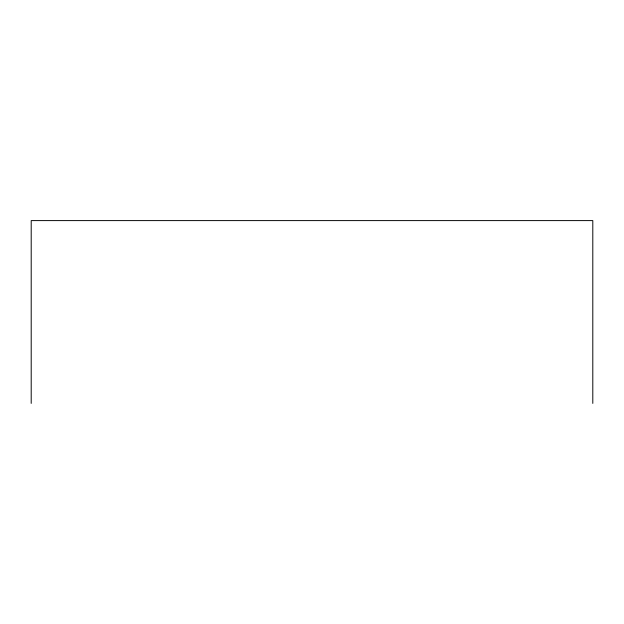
<?xml version="1.0" encoding="UTF-8"?>
<svg xmlns="http://www.w3.org/2000/svg" width="624" height="624" viewBox="0 0 624 624"><rect width="100%" height="100%" fill="white"/><g stroke="black" fill="none" stroke-linecap="round" stroke-linejoin="round"><path stroke-width="0.94" d="M592.8 403.4L592.8 220.6L31.2 220.6L31.2 403.4"/></g></svg>
